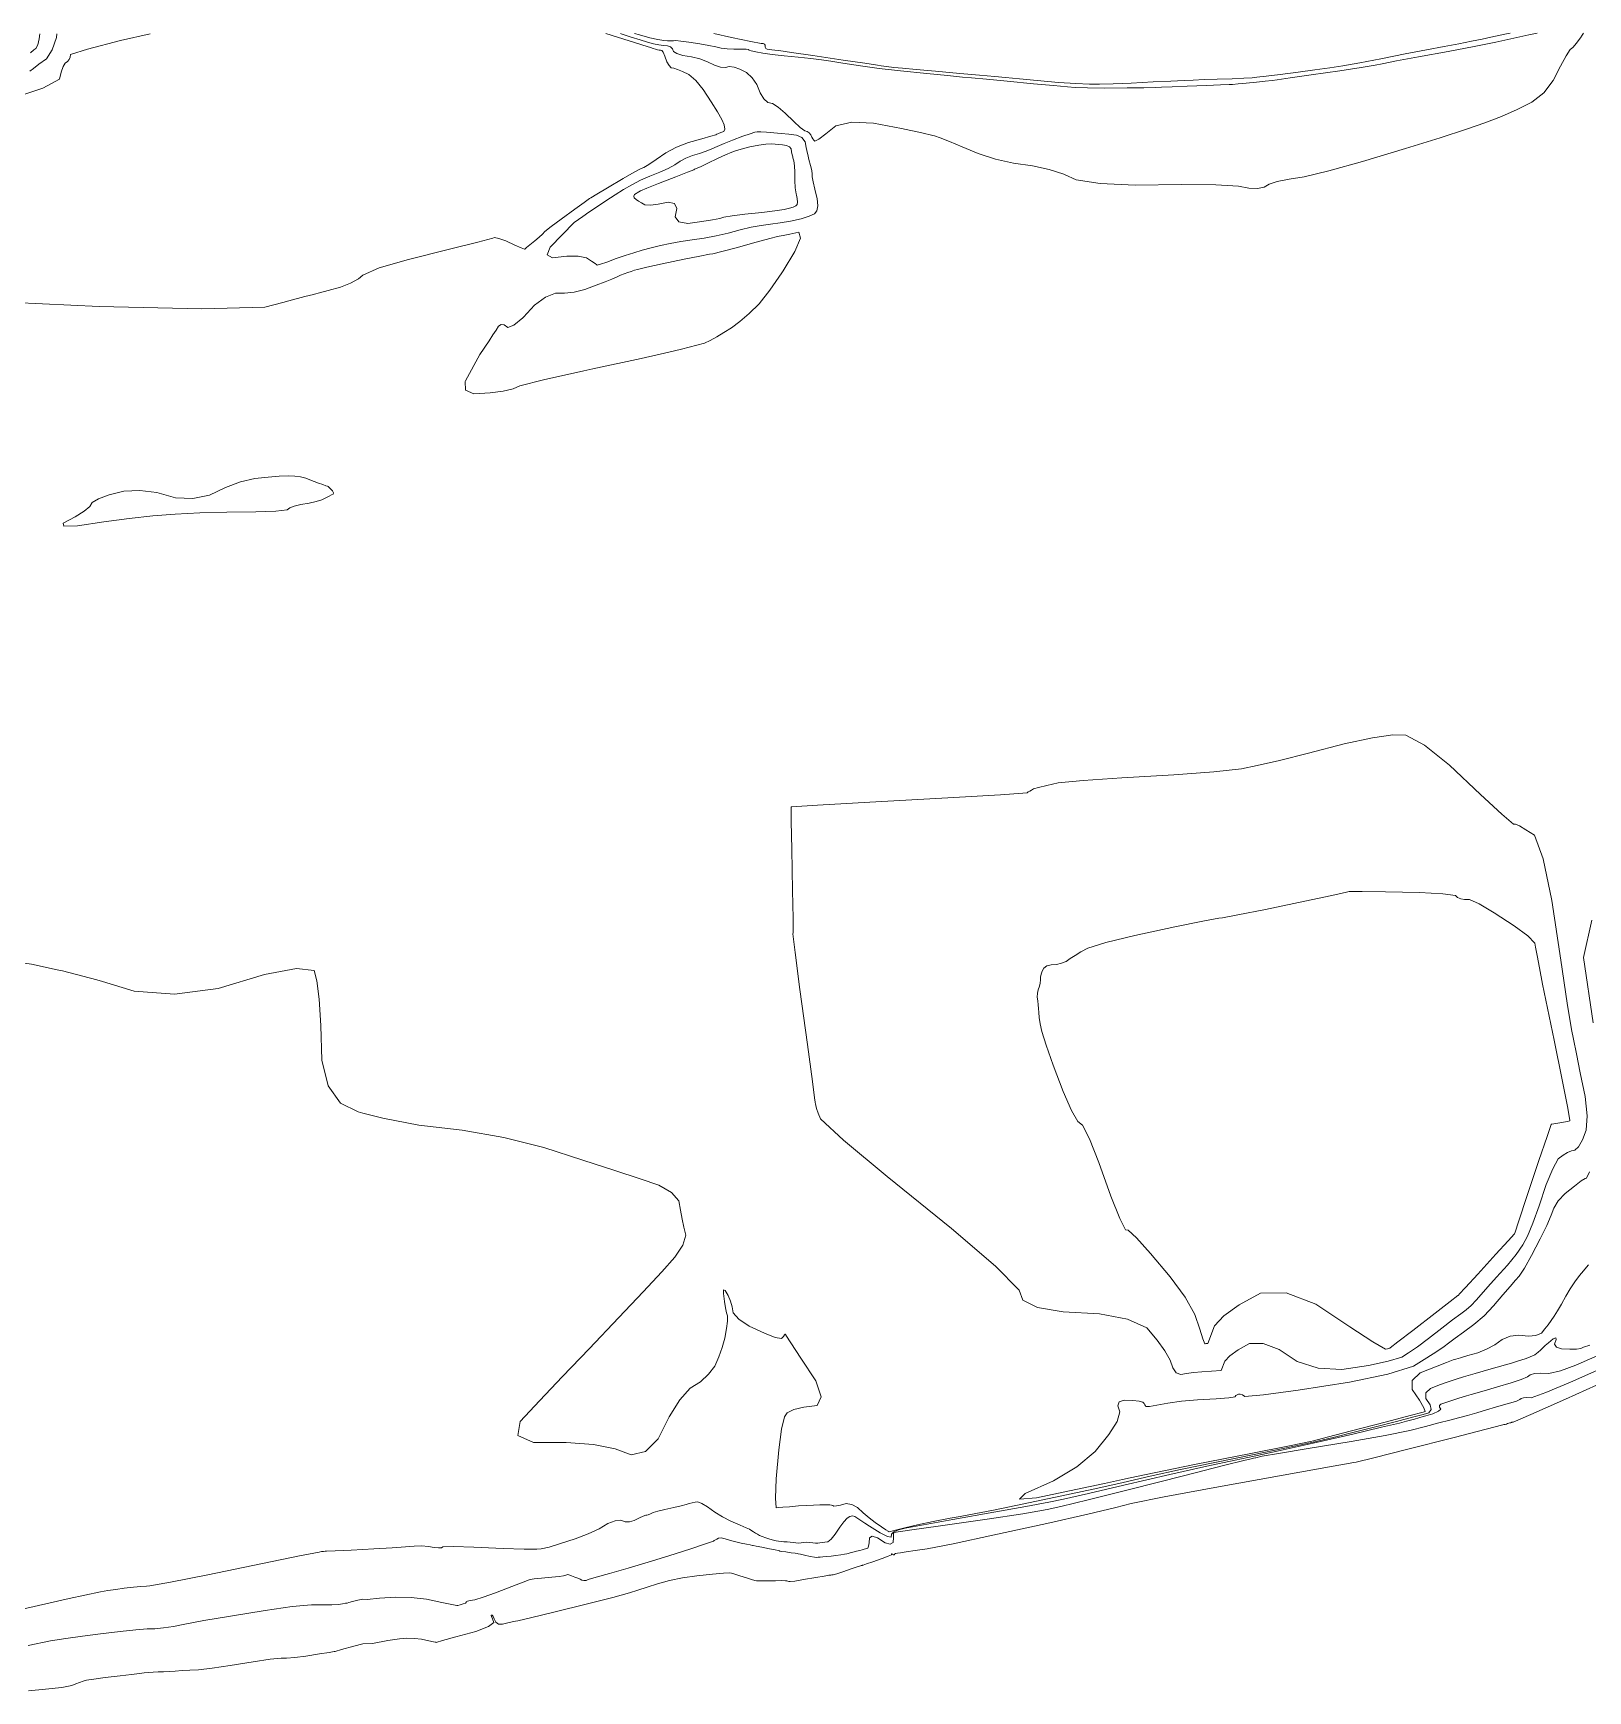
# Model space of a CAD drawing. Header units: inches. Extents: x 1337389 to 1347141, y 407035 to 414577.
# Drawn here: x 1339717 to 1341051, y 413153 to 414574 of the extents above; entities that cross this region are included whole.
import ezdxf

# ---------------------------------------------------------------- set-up
doc = ezdxf.new("R2010")
doc.units = ezdxf.units.IN
doc.header["$MEASUREMENT"] = 0
doc.layers.add('Topo', color=7, linetype='Continuous', lineweight=15, true_color=0x459900)

msp = doc.modelspace()

# ---------------------------------------------------------------- linework, layer by layer
at = {"layer": 'Topo'}
for p, q in [((1341045.5869, 414571.886, 735), (1341047.1528, 414574.3765, 735)), ((1340088.0901, 414276.1089, 730), (1340100.4859, 414298.6611, 730))]:
    msp.add_line(p, q, dxfattribs=at)
for points, elevation in [([(1339817.4766, 414573.8558), (1339792.0269, 414567.9821), (1339763.6921, 414560.733), (1339749.3551, 414556.0039), (1339749.0161, 414553.7969), (1339748.1249, 414551.843), (1339746.6839, 414550.144), (1339744.6909, 414548.6978), (1339742.8779, 414545.6563), (1339741.244, 414541.0199), (1339739.7901, 414534.7871), (1339725.409, 414527.1392), (1339698.103, 414518.0739)], 730), ([(1339714.3189, 414541.715), (1339717.406, 414544.1959), (1339722.1599, 414547.7651), (1339728.5791, 414552.423), (1339733.5602, 414560.0881), (1339737.1011, 414570.761), (1339737.5714, 414573.8219)], 735), ([(1339723.0483, 414573.8158), (1339722.367, 414569.381), (1339721.067, 414564.404), (1339719.5131, 414561.2601), (1339717.7049, 414559.9481), (1339714.8301, 414557.4381)], 740), ([(1340208.3961, 414574.0213), (1340228.5969, 414567.6829), (1340243.954, 414562.8409), (1340246.679, 414561.9381), (1340249.047, 414561.1901), (1340251.059, 414560.5969), (1340252.7129, 414560.1588), (1340254.175, 414559.846), (1340255.4429, 414559.658), (1340256.5179, 414559.5959), (1340257.783, 414557.9502), (1340259.2378, 414554.7188), (1340260.8829, 414549.905), (1340262.6921, 414546.5773), (1340264.6619, 414544.7331), (1340266.796, 414544.3759), (1340270.016, 414543.2969), (1340274.3209, 414541.496), (1340279.712, 414538.9741), (1340285.6231, 414533.802), (1340292.054, 414525.9801), (1340299.0049, 414515.5061), (1340304.328, 414506.954), (1340308.0252, 414500.3229), (1340310.0949, 414495.6119), (1340310.6339, 414492.1589), (1340309.6431, 414489.965), (1340307.1201, 414489.027), (1340305.1599, 414488.2679), (1340303.7601, 414487.685), (1340302.923, 414487.2801), (1340298.5989, 414485.9461), (1340290.7891, 414483.682), (1340279.492, 414480.4892), (1340269.209, 414476.4581), (1340259.9403, 414471.59), (1340251.6842, 414465.884), (1340245.4159, 414461.7829), (1340241.1361, 414459.2879), (1340238.8421, 414458.3989), (1340232.8792, 414455.1751), (1340223.2471, 414449.6171), (1340209.945, 414441.7241), (1340200.7371, 414436.2359), (1340195.6239, 414433.1509), (1340194.604, 414432.4699), (1340190.0009, 414429.1839), (1340181.814, 414423.2949), (1340170.0428, 414414.8021), (1340161.496, 414408.4221), (1340156.173, 414404.156), (1340154.0732, 414402.003), (1340151.243, 414399.3939), (1340147.681, 414396.3281), (1340143.3889, 414392.805), (1340140.4502, 414390.4091), (1340138.8641, 414389.1402), (1340138.6309, 414388.998), (1340135.8489, 414390.1201), (1340130.517, 414392.5049), (1340122.635, 414396.155), (1340116.8331, 414398.381), (1340113.111, 414399.1831), (1340111.4691, 414398.561), (1340098.6019, 414395.2161), (1340074.511, 414389.1509), (1340039.1949, 414380.3629), (1340013.9898, 414373.0988), (1340000, 414366.8471)], 730), ([(1340220.9879, 414574.0266), (1340221.6909, 414573.8011), (1340230.3201, 414570.9428), (1340237.8189, 414568.5748), (1340244.188, 414566.6971), (1340249.4279, 414565.3091), (1340254.055, 414564.3188), (1340258.07, 414563.725), (1340261.4741, 414563.527), (1340264.0021, 414562.637), (1340265.6551, 414561.0542), (1340266.433, 414558.778), (1340269.429, 414556.8459), (1340274.6439, 414555.256), (1340282.0768, 414554.0101), (1340289.0869, 414552.2179), (1340295.6721, 414549.8819), (1340301.834, 414546.9989), (1340307.0121, 414545.331), (1340311.2069, 414544.8769), (1340314.417, 414545.638), (1340318.4971, 414545.17), (1340323.4461, 414543.4731), (1340329.2642, 414540.549), (1340334.09, 414536.1819), (1340337.9231, 414530.3751), (1340340.7649, 414523.126), (1340343.949, 414517.9849), (1340347.476, 414514.952), (1340351.3459, 414514.028), (1340356.3361, 414510.9879), (1340362.4462, 414505.8339), (1340369.676, 414498.5661), (1340375.2241, 414493.495), (1340379.0887, 414490.6239), (1340381.2723, 414489.9501), (1340383.0179, 414488.828), (1340384.3241, 414487.257), (1340385.193, 414485.2361), (1340386.0572, 414483.6369), (1340386.915, 414482.459), (1340387.7681, 414481.7021), (1340391.2141, 414483.516), (1340397.2532, 414487.9011), (1340405.885, 414494.8579), (1340419.556, 414497.9529), (1340438.2679, 414497.1881), (1340462.0201, 414492.563), (1340479.4619, 414488.9052), (1340489.1531, 414486.5629)], 735), ([(1341007.5233, 414574.3597), (1341000.3441, 414572.84), (1340987.4281, 414570.044), (1340972.078, 414566.67), (1340953.35, 414562.8729), (1340931.2451, 414558.6541), (1340905.762, 414554.0121), (1340886.8219, 414550.5261), (1340874.4251, 414548.1949), (1340868.5709, 414547.02), (1340856.4669, 414545.0201), (1340838.115, 414542.1952), (1340813.513, 414538.5431), (1340795.6559, 414535.9211), (1340784.5461, 414534.3269), (1340780.182, 414533.761), (1340774.272, 414533.0889), (1340766.8159, 414532.31), (1340757.815, 414531.4249), (1340750.8999, 414530.8031), (1340746.0721, 414530.446), (1340743.3299, 414530.3543), (1340735.9302, 414530.0761), (1340723.872, 414529.613), (1340707.1549, 414528.9641), (1340694.2599, 414528.4421), (1340685.187, 414528.0458), (1340679.935, 414527.7759), (1340670.0889, 414527.5581), (1340655.65, 414527.392), (1340636.617, 414527.2769), (1340621.74, 414527.396), (1340611.0201, 414527.7459), (1340604.4559, 414528.33), (1340592.56, 414529.4271), (1340575.3331, 414531.0381), (1340552.7739, 414533.1619), (1340535.091, 414534.8122), (1340522.284, 414535.9882), (1340514.3522, 414536.6911), (1340501.5611, 414537.9299), (1340483.9119, 414539.706), (1340461.405, 414542.019), (1340443.1182, 414544.093), (1340429.053, 414545.9282), (1340419.2089, 414547.523), (1340410.0219, 414548.9792), (1340401.492, 414550.2949), (1340393.6179, 414551.471), (1340384.319, 414552.657), (1340373.5959, 414553.8521), (1340361.4469, 414555.058), (1340351.3291, 414556.1969), (1340343.2409, 414557.272), (1340337.184, 414558.2811), (1340333.144, 414559.1259), (1340331.1229, 414559.8079), (1340331.1191, 414560.3261), (1340328.9779, 414560.645), (1340324.6999, 414560.765), (1340318.284, 414560.6871), (1340312.5161, 414560.963), (1340307.3978, 414561.595), (1340302.9282, 414562.583), (1340296.8409, 414563.7559), (1340289.1351, 414565.1151), (1340279.8101, 414566.6589), (1340272.9359, 414567.618), (1340268.511, 414567.9909), (1340266.5349, 414567.779), (1340264.152, 414567.7001), (1340261.3619, 414567.7521), (1340258.164, 414567.9379), (1340253.0911, 414568.84), (1340246.142, 414570.4601), (1340237.3179, 414572.7971), (1340233.1305, 414574.0318)], 740), ([(1340745.8949, 414535.321), (1340732.9389, 414534.8841), (1340721.7349, 414534.493), (1340712.285, 414534.1481), (1340704.586, 414533.85), (1340693.173, 414533.328), (1340678.045, 414532.5841), (1340659.202, 414531.6169), (1340643.8359, 414530.9559), (1340631.9449, 414530.6), (1340623.531, 414530.5488), (1340611.8479, 414531.055), (1340596.8971, 414532.1179), (1340578.677, 414533.7379), (1340563.493, 414535.1039), (1340551.3441, 414536.216), (1340542.231, 414537.0741), (1340529.1799, 414538.264), (1340512.1909, 414539.7859), (1340491.2651, 414541.6402), (1340474.8311, 414543.13), (1340462.892, 414544.258), (1340455.445, 414545.0237), (1340449.396, 414545.71), (1340444.7419, 414546.3169), (1340441.4862, 414546.8451), (1340430.6371, 414548.493), (1340412.1959, 414551.261), (1340386.164, 414555.15), (1340367.7099, 414557.8511), (1340356.8361, 414559.365), (1340353.541, 414559.692), (1340350.796, 414560.0009), (1340348.6029, 414560.2931), (1340346.9592, 414560.5659), (1340345.861, 414561.272), (1340345.3062, 414562.4099), (1340345.2961, 414563.98), (1340344.7091, 414565.02), (1340343.5451, 414565.5289), (1340341.8051, 414565.508), (1340332.766, 414567.2341), (1340316.4281, 414570.7088), (1340301.2613, 414574.0606)], 745), ([(1340601.999, 414453.0879), (1340612.086, 414448.5049), (1340632.4789, 414445.3979), (1340662.5521, 414444.0501), (1340702.302, 414444.463), (1340731.8331, 414444.172), (1340751.1429, 414443.1771), (1340760.2339, 414441.479), (1340767.65, 414441.1801), (1340773.3919, 414442.2781), (1340777.4599, 414444.7751), (1340784.536, 414447.0881), (1340794.622, 414449.2148), (1340807.7172, 414451.1589), (1340828.726, 414456.176), (1340857.6489, 414464.2659), (1340894.4861, 414475.43), (1340924.242, 414484.6601), (1340946.9179, 414491.9568), (1340962.512, 414497.3202), (1340977.0371, 414502.956), (1340990.493, 414508.8639), (1341002.8789, 414515.0449), (1341013.1672, 414523.3162), (1341021.3571, 414533.676), (1341027.449, 414546.126), (1341032.2821, 414555.003), (1341035.8551, 414560.3071), (1341038.1691, 414562.038), (1341041.2791, 414565.6841), (1341045.1851, 414571.2471), (1341045.5869, 414571.886)], 735), ([(1340984.3054, 414574.3499), (1340979.6921, 414573.398), (1340967.7639, 414570.886), (1340960.2429, 414569.233), (1340951.0668, 414567.373), (1340940.2361, 414565.306), (1340927.7509, 414563.0308), (1340912.4259, 414560.1099), (1340894.2611, 414556.5421), (1340873.2569, 414552.3271), (1340855.4781, 414548.957), (1340840.9229, 414546.4308), (1340829.5942, 414544.7489), (1340816.821, 414542.9521), (1340802.6052, 414541.0391), (1340786.9461, 414539.0109), (1340775.1249, 414537.5221), (1340767.1411, 414536.574), (1340762.9959, 414536.166), (1340755.914, 414535.749), (1340745.8949, 414535.321)], 745), ([(1340181.4231, 414411.8912), (1340188.7129, 414417.1508), (1340193.855, 414420.717), (1340200.4951, 414425.219), (1340208.6311, 414430.6559), (1340216.386, 414435.665), (1340223.7609, 414440.2442), (1340230.7551, 414444.3939), (1340238.2641, 414448.2642), (1340246.2881, 414451.855), (1340254.827, 414455.1651), (1340262.002, 414458.397), (1340267.8132, 414461.5499), (1340272.26, 414464.624), (1340277.2538, 414467.247), (1340282.793, 414469.4178), (1340288.8792, 414471.138), (1340294.4509, 414473.0181), (1340299.5121, 414475.0571), (1340304.0588, 414477.256), (1340309.9741, 414479.7931), (1340317.2559, 414482.6679), (1340325.9041, 414485.8821), (1340332.2838, 414488.146), (1340336.395, 414489.4602), (1340338.238, 414489.824), (1340341.539, 414489.86), (1340346.3, 414489.5668), (1340352.5199, 414488.9461), (1340358.871, 414488.298), (1340365.354, 414487.6231), (1340371.969, 414486.9211), (1340376.6819, 414484.7881), (1340379.4931, 414481.2252), (1340380.404, 414476.2301), (1340381.484, 414471.1511), (1340381.7201, 414470.1748)], 735), ([(1340236.8911, 414438.3562), (1340238.2641, 414439.17), (1340243.6501, 414441.3532), (1340253.7339, 414445.3101), (1340268.5189, 414451.043), (1340278.5879, 414455.012), (1340283.9419, 414457.217), (1340284.5811, 414457.6591), (1340285.2979, 414458.0361), (1340286.094, 414458.348), (1340286.9691, 414458.595), (1340290.3039, 414460.09), (1340296.1001, 414462.8351), (1340304.3581, 414466.8269), (1340311.179, 414469.9781), (1340316.5632, 414472.2869), (1340320.511, 414473.7541), (1340325.6901, 414475.235), (1340332.0981, 414476.7311), (1340339.7381, 414478.2419), (1340345.8822, 414479.1442), (1340350.5308, 414479.4379), (1340353.685, 414479.123), (1340356.905, 414478.7939), (1340360.1919, 414478.4521), (1340363.5461, 414478.0961), (1340365.9361, 414477.0149), (1340367.362, 414475.2081), (1340367.823, 414472.6749), (1340368.371, 414470.1002), (1340368.8289, 414468.2081)], 740), ([(1340489.1531, 414486.5629), (1340490.594, 414486.2151), (1340495.417, 414484.492), (1340503.264, 414481.4), (1340514.134, 414476.9372), (1340528.0268, 414471.105), (1340542.7041, 414466.436), (1340555.5589, 414463.52)], 735), ([(1340368.8289, 414468.2081), (1340369.0041, 414467.483), (1340369.7239, 414464.823), (1340370.2249, 414460.6681), (1340370.5091, 414455.0179), (1340370.5752, 414447.872), (1340370.9571, 414441.7599), (1340371.6569, 414436.6811), (1340371.99, 414435.3559)], 740), ([(1340381.7201, 414470.1748), (1340382.7331, 414465.9889), (1340384.152, 414460.7431), (1340385.1042, 414456.5101), (1340385.59, 414453.2882), (1340385.611, 414451.079), (1340386.3118, 414446.8663), (1340387.6951, 414440.6509), (1340388.393, 414437.873)], 735), ([(1340555.5589, 414463.52), (1340558.165, 414462.9291), (1340574.411, 414460.585), (1340588.813, 414457.4), (1340601.3709, 414453.373), (1340601.999, 414453.0879)], 735), ([(1340388.393, 414437.873), (1340389.759, 414432.433), (1340390.401, 414426.1669), (1340389.6221, 414421.8531), (1340387.421, 414419.4931), (1340382.9069, 414417.2699), (1340376.0802, 414415.1861), (1340366.9389, 414413.24), (1340358.1811, 414411.6451), (1340349.8071, 414410.403), (1340341.815, 414409.5131), (1340333.0829, 414407.9661), (1340323.6119, 414405.7619), (1340313.4011, 414402.9009), (1340303.148, 414400.5191), (1340292.8541, 414398.616), (1340282.5182, 414397.1911), (1340272.8131, 414395.6509), (1340263.7382, 414393.9949), (1340255.294, 414392.2229), (1340247.2609, 414390.3121), (1340239.639, 414388.261), (1340232.428, 414386.072), (1340224.9741, 414383.6432), (1340217.2749, 414380.974), (1340209.333, 414378.065), (1340203.959, 414376.1939), (1340203.848, 414376.1609)], 735), ([(1340371.99, 414435.3559), (1340372.673, 414432.635), (1340372.9889, 414429.551), (1340372.605, 414427.427), (1340371.5219, 414426.265), (1340369.3, 414425.1712), (1340365.9387, 414424.145), (1340361.439, 414423.1871), (1340353.581, 414422.0069), (1340342.3639, 414420.6051), (1340327.7891, 414418.981), (1340316.94, 414417.581), (1340309.8188, 414416.4059), (1340306.424, 414415.4549), (1340300.1191, 414414.2641), (1340290.902, 414412.8319), (1340278.774, 414411.161), (1340271.128, 414412.4729), (1340267.9649, 414416.77), (1340269.2842, 414424.0511), (1340267.296, 414428.2867), (1340262.0007, 414429.4772), (1340253.3991, 414427.6221), (1340246.7133, 414426.8809), (1340241.943, 414427.254), (1340239.09, 414428.742), (1340236.6379, 414430.2209), (1340234.588, 414431.6909), (1340232.9389, 414433.1519), (1340232.462, 414434.542), (1340233.1571, 414435.8602), (1340236.8911, 414438.3562)], 740), ([(1340200.6971, 414375.7119), (1340199.288, 414376.689), (1340196.275, 414378.7401), (1340191.875, 414381.7141), (1340184.8379, 414383.201), (1340175.1649, 414383.202), (1340162.8548, 414381.7161), (1340158.079, 414384.2443), (1340160.8378, 414390.7839), (1340181.4231, 414411.8912)], 735), ([(1340137.906, 414330.902), (1340147.4352, 414340.9571), (1340156.7419, 414348.002), (1340165.2538, 414351.4311), (1340172.971, 414351.244), (1340181.3749, 414352.3109), (1340190.4661, 414354.632), (1340200.244, 414358.2063), (1340208.0161, 414361.154), (1340213.785, 414363.4751), (1340217.5491, 414365.169), (1340221.0591, 414366.6659), (1340224.3149, 414367.963), (1340227.317, 414369.063), (1340230.2, 414370.064), (1340232.964, 414370.966), (1340235.6101, 414371.769), (1340243.596, 414373.6099), (1340256.9251, 414376.4897), (1340275.5951, 414380.4079), (1340289.0509, 414383.1589), (1340297.293, 414384.743), (1340300.3211, 414385.1601), (1340308.0161, 414387.0281), (1340320.3771, 414390.347), (1340337.4039, 414395.117), (1340349.225, 414398.35), (1340355.8402, 414400.0441), (1340357.2489, 414400.2011), (1340360.7402, 414400.8491), (1340366.3129, 414401.988), (1340373.9681, 414403.618), (1340375.387, 414398.616), (1340370.571, 414386.983), (1340360.6138, 414370.5279)], 730), ([(1340203.848, 414376.1609), (1340201.153, 414375.3598), (1340200.9139, 414375.562), (1340200.6971, 414375.7119)], 735), ([(1339931.433, 414343.4681), (1339936.4621, 414344.7711), (1339950.3822, 414348.3761), (1339957.7831, 414350.294), (1339958.6629, 414350.5219), (1339962.796, 414351.656), (1339970.1819, 414353.6961), (1339980.8209, 414356.641), (1339989.5581, 414360.0022), (1339996.393, 414363.7799), (1340000, 414366.8471)], 730), ([(1340360.6138, 414370.5279), (1340359.519, 414368.719), (1340349.306, 414353.7918), (1340339.932, 414342.203), (1340331.457, 414334.0089)], 730), ([(1339549.5, 414359.7069), (1339540.4109, 414355.8491), (1339574.2349, 414351.0482), (1339652.0341, 414345.7538), (1339773.807, 414339.9681), (1339861.803, 414337.876), (1339916.021, 414339.476), (1339931.433, 414343.4681)], 730), ([(1340331.457, 414334.0089), (1340331.3971, 414333.9508), (1340323.5121, 414327.0849), (1340316.277, 414321.6028), (1340309.6918, 414317.5049), (1340303.6301, 414313.939), (1340298.0921, 414310.904), (1340293.078, 414308.4001), (1340273.3319, 414303.226), (1340262.5139, 414300.7651)], 730), ([(1340100.4859, 414298.6611), (1340108.3661, 414310.46), (1340111.6709, 414315.4979), (1340114.3391, 414319.6761), (1340116.372, 414322.9931), (1340118.707, 414324.4619), (1340121.3471, 414324.0849), (1340124.289, 414321.8611), (1340129.6168, 414323.931), (1340137.333, 414330.2969), (1340137.906, 414330.902)], 730), ([(1340262.5139, 414300.7651), (1340238.8538, 414295.3819), (1340197.3629, 414286.5179)], 730), ([(1340197.3629, 414286.5179), (1340189.6451, 414284.869), (1340154.9219, 414277.0211), (1340134.6849, 414271.8371), (1340128.9338, 414269.318), (1340120.463, 414267.3309), (1340109.2721, 414265.8741), (1340095.36, 414264.9489), (1340088.201, 414268.1809), (1340087.794, 414275.5701), (1340088.0901, 414276.1089)], 730), ([(1341055.67, 413725.5561), (1341047.296, 413781.594), (1341054.292, 413813.5359)], 735), ([(1339553.891, 413803.7909), (1339558.077, 413803.443), (1339591.004, 413798.4279), (1339629.3059, 413790.688), (1339662.86, 413784.33), (1339691.666, 413779.3539), (1339715.723, 413775.7588), (1339737.7111, 413771.112)], 730), ([(1339737.7111, 413771.112), (1339742.4499, 413770.11), (1339771.8441, 413762.407), (1339776.621, 413760.9529)], 730), ([(1339776.621, 413760.9529), (1339803.9081, 413752.649), (1339838.5841, 413750.1581), (1339875.8721, 413754.9341), (1339915.773, 413766.9761), (1339943.201, 413772.1029), (1339958.154, 413770.3131), (1339960.6331, 413761.6079), (1339962.5611, 413745.918), (1339963.9359, 413723.242), (1339964.7591, 413693.5802), (1339970.3829, 413671.366), (1339980.8059, 413656.5992), (1339996.029, 413649.279), (1340000, 413648.17)], 730), ([(1340000, 413648.17), (1340017.0529, 413643.643), (1340048.1879, 413637.7671), (1340085.171, 413633.5851), (1340120.9081, 413627.205), (1340155.3988, 413618.628), (1340188.6431, 413607.8529), (1340216.1321, 413598.862), (1340237.866, 413591.6531), (1340253.8439, 413586.2281), (1340264.9489, 413579.9458), (1340271.1812, 413572.8071), (1340272.5399, 413564.8109), (1340273.987, 413557.261), (1340275.5221, 413550.1559), (1340277.1461, 413543.4961), (1340274.521, 413534.907), (1340267.65, 413524.3881), (1340256.53, 413511.94), (1340240.574, 413494.721), (1340219.7818, 413472.732), (1340194.154, 413445.9729), (1340171.4628, 413422.193), (1340151.709, 413401.392), (1340134.892, 413383.5691), (1340133.1, 413371.663), (1340146.3309, 413365.674), (1340174.5861, 413365.601), (1340198.0071, 413363.7921), (1340216.5959, 413360.249), (1340230.3521, 413354.9691), (1340242.657, 413357.7719), (1340253.512, 413368.6549), (1340262.9171, 413387.6199), (1340272.0658, 413402.117), (1340280.9589, 413412.1471), (1340289.5958, 413417.709), (1340296.5709, 413424.051), (1340301.8829, 413431.174), (1340305.532, 413439.078), (1340308.437, 413447.057), (1340310.5979, 413455.111), (1340312.0151, 413463.2418), (1340312.7349, 413469.5851), (1340312.757, 413474.1411), (1340312.082, 413476.9101), (1340311.2908, 413481.0559), (1340310.3831, 413486.5801), (1340309.3581, 413493.482), (1340309.5439, 413496.6099), (1340310.9409, 413495.9651), (1340313.548, 413491.5471), (1340315.541, 413486.8788), (1340316.92, 413481.9621), (1340317.6849, 413476.7961), (1340322.5631, 413471.281), (1340331.5551, 413465.4171), (1340344.6589, 413459.205), (1340353.9022, 413455.6641), (1340359.2829, 413454.7938), (1340360.8009, 413456.5941), (1340361.8601, 413457.7892), (1340362.4599, 413458.377), (1340362.5999, 413458.36), (1340362.7342, 413458.235), (1340362.861, 413458.0032), (1340362.9828, 413457.6628), (1340367.3189, 413450.935), (1340375.869, 413437.82), (1340388.6331, 413418.3148), (1340393.2869, 413404.8301), (1340389.83, 413397.3621), (1340378.2631, 413395.9131), (1340369.7179, 413393.799), (1340364.1961, 413391.021), (1340361.6948, 413387.58), (1340359.2892, 413376.9839), (1340356.978, 413359.2359), (1340354.7599, 413334.3341), (1340353.94, 413317.784), (1340354.518, 413309.5871), (1340356.4939, 413309.743), (1340360.3462, 413310.051), (1340366.0741, 413310.51), (1340373.678, 413311.121), (1340380.5389, 413311.5779), (1340386.6583, 413311.8811), (1340392.0361, 413312.0301), (1340396.18, 413312.104), (1340399.0919, 413312.1021), (1340400.7699, 413312.0259), (1340402.189, 413311.8281), (1340403.3469, 413311.5081), (1340404.2451, 413311.068), (1340406.4361, 413311.1881), (1340409.92, 413311.8709), (1340414.697, 413313.114), (1340416.0341, 413312.9251)], 730), ([(1341051.5609, 413517.9969), (1341049.7599, 413516.0229), (1341047.2001, 413512.9161), (1341043.8799, 413508.676), (1341039.8001, 413503.3011), (1341035.8389, 413497.438), (1341031.9969, 413491.0869), (1341028.2739, 413484.2479), (1341024.9758, 413478.4821), (1341022.103, 413473.789), (1341019.6549, 413470.169), (1341017.004, 413466.5751), (1341014.1519, 413463.0069), (1341011.0971, 413459.4631), (1341006.366, 413457.3978), (1340999.957, 413456.8109), (1340991.871, 413457.7008), (1340984.3783, 413456.7668), (1340977.4788, 413454.007), (1340971.1731, 413449.4221), (1340964.18, 413445.571), (1340956.4989, 413442.4549), (1340948.1311, 413440.0739), (1340941.8561, 413438.2771), (1340937.6719, 413437.0642), (1340935.5799, 413436.4362), (1340929.7779, 413434.2771), (1340920.2649, 413430.588), (1340907.04, 413425.3681), (1340900.3679, 413418.819), (1340900.249, 413410.9413), (1340906.6821, 413401.734), (1340910.41, 413395.432), (1340911.433, 413392.0359), (1340909.7511, 413391.545), (1340898.6471, 413388.6188), (1340878.1199, 413383.2601), (1340848.1709, 413375.4668), (1340827.3351, 413370.0701), (1340815.6129, 413367.0693), (1340813.0041, 413366.464), (1340795.0999, 413362.8451), (1340761.8989, 413356.2122), (1340713.4021, 413346.5638), (1340678.8989, 413339.6259), (1340658.3901, 413335.399), (1340651.8751, 413333.8821), (1340636.2859, 413330.5022), (1340611.6212, 413325.261), (1340577.8821, 413318.158), (1340563.459, 413317.027), (1340568.3521, 413321.869), (1340592.5609, 413332.6827), (1340612.569, 413344.6928), (1340628.3731, 413357.9008), (1340639.9759, 413372.305), (1340647.0511, 413383.6399), (1340649.601, 413391.907), (1340647.6229, 413397.105), (1340648.821, 413400.4451), (1340653.194, 413401.927), (1340660.7419, 413401.551), (1340666.0952, 413400.923), (1340669.255, 413400.0419), (1340670.221, 413398.9091), (1340670.942, 413397.9163), (1340671.4189, 413397.0641), (1340671.6511, 413396.3518), (1340674.9529, 413396.5001), (1340681.3231, 413397.5091), (1340690.763, 413399.3782), (1340702.379, 413400.9379), (1340716.173, 413402.1888), (1340732.1432, 413403.13), (1340742.858, 413403.9359), (1340748.3168, 413404.608), (1340748.5209, 413405.145), (1340749.085, 413405.74), (1340750.0091, 413406.3921), (1340751.292, 413407.1021), (1340752.8302, 413407.121), (1340754.6209, 413406.449), (1340756.6651, 413405.086), (1340772.6511, 413406.4522), (1340802.5779, 413410.549), (1340846.4471, 413417.3749), (1340879.44, 413424.239), (1340901.5559, 413431.141), (1340912.796, 413438.0809), (1340921.547, 413443.6789), (1340927.809, 413447.9359), (1340931.582, 413450.8509), (1340937.089, 413454.97), (1340944.3311, 413460.2919), (1340953.3079, 413466.819), (1340961.9141, 413474.298), (1340970.1499, 413482.728), (1340978.016, 413492.11), (1340984.284, 413499.484), (1340988.9541, 413504.851), (1340992.026, 413508.2102), (1340996.5761, 413515.2171), (1341002.602, 413525.8709), (1341010.1061, 413540.1729), (1341015.7839, 413551.736), (1341019.6381, 413560.5601), (1341021.6671, 413566.6459), (1341025.6699, 413572.8412), (1341031.647, 413579.1458), (1341039.598, 413585.559), (1341045.2591, 413589.884), (1341048.6311, 413592.1189), (1341049.7129, 413592.2659), (1341052.5471, 413597.7699)], 735), ([(1341136.5671, 413481.4091), (1341134.5423, 413479.801), (1341126.637, 413473.617), (1341121.364, 413469.4901), (1341118.7073, 413467.4058), (1341116.2981, 413465.788), (1341111.516, 413462.5802), (1341104.3461, 413457.768), (1341096.907, 413453.828), (1341089.1991, 413450.758), (1341081.2229, 413448.5592), (1341070.477, 413444.669), (1341056.9611, 413439.088), (1341040.675, 413431.8161), (1341027.519, 413427.0639), (1341017.494, 413424.8301)], 725), ([(1341004.898, 413440.5889), (1341005.557, 413440.8599), (1341008.2619, 413443.0681), (1341010.3302, 413444.8219), (1341011.7629, 413446.1229), (1341012.5608, 413446.97), (1341014.4266, 413448.64), (1341017.3629, 413451.1348), (1341021.368, 413454.4528), (1341023.5588, 413455.3781), (1341023.935, 413453.9089), (1341022.497, 413450.0461), (1341023.957, 413447.3709), (1341028.316, 413445.8819), (1341035.5742, 413445.5809), (1341041.1699, 413445.718), (1341045.1048, 413446.2949), (1341047.3779, 413447.309), (1341052.799, 413449.0631)], 730), ([(1340989.731, 413435.0811), (1340997.951, 413437.7361), (1341004.898, 413440.5889)], 730), ([(1340000, 413231.0859), (1340003.616, 413230.8881), (1340014.3931, 413231.92), (1340028.1359, 413232.95), (1340041.6001, 413232.71), (1340054.7851, 413231.2009), (1340067.691, 413228.421), (1340076.2969, 413226.5671), (1340080.6081, 413225.6361), (1340081.547, 413225.8879), (1340083.4087, 413226.4), (1340086.1991, 413227.171), (1340087.988, 413227.8498), (1340088.777, 413228.4369), (1340088.566, 413228.9331), (1340089.7029, 413229.4729), (1340092.1868, 413230.0572), (1340096.0178, 413230.6852), (1340103.261, 413232.8948), (1340113.917, 413236.6871), (1340127.9848, 413242.062), (1340137.6279, 413245.7461), (1340142.8459, 413247.7411), (1340143.6401, 413248.0471), (1340147.1191, 413248.538), (1340153.285, 413249.2149), (1340162.1361, 413250.077), (1340168.4229, 413250.7491), (1340172.146, 413251.2302), (1340173.304, 413251.5201), (1340174.255, 413251.7858), (1340174.999, 413252.0301), (1340175.536, 413252.25), (1340176.8709, 413252.013), (1340179.0039, 413251.32), (1340181.9362, 413250.17), (1340184.4109, 413249.1429), (1340186.428, 413248.2389), (1340187.989, 413247.458), (1340189.6801, 413247.1562), (1340191.501, 413247.332), (1340193.453, 413247.9871), (1340200.1449, 413249.9671), (1340211.575, 413253.273), (1340227.746, 413257.904), (1340244.7669, 413262.967), (1340262.6409, 413268.4599), (1340281.3671, 413274.3861), (1340294.086, 413278.521), (1340300.7999, 413280.868), (1340301.508, 413281.425), (1340302.4541, 413282.0661), (1340303.6369, 413282.79), (1340305.059, 413283.5982), (1340307.5099, 413283.6682), (1340310.9891, 413282.9989), (1340315.4969, 413281.593), (1340320.024, 413280.3629), (1340324.5692, 413279.311), (1340329.1309, 413278.435), (1340332.3841, 413277.783), (1340334.327, 413277.3538), (1340334.9601, 413277.1481), (1340337.609, 413276.5899), (1340342.273, 413275.682), (1340348.9541, 413274.4229), (1340353.6471, 413273.5049), (1340356.3541, 413272.9289), (1340357.0739, 413272.6939), (1340357.5629, 413272.5359), (1340357.8345, 413272.4529), (1340357.8781, 413272.4469), (1340357.9111, 413272.4451), (1340357.9479, 413272.4431), (1340359.5791, 413272.2101), (1340362.803, 413271.7459), (1340367.6211, 413271.0519), (1340370.9959, 413270.5619), (1340372.928, 413270.279), (1340373.4169, 413270.2009), (1340375.3921, 413269.7808), (1340378.8559, 413269.0201), (1340383.8059, 413267.917), (1340387.405, 413267.235), (1340389.651, 413266.9731), (1340390.5442, 413267.1321), (1340392.248, 413267.3268), (1340394.763, 413267.558), (1340398.0889, 413267.825), (1340401.7331, 413268.1891), (1340405.6949, 413268.6508), (1340409.975, 413269.211), (1340413.1769, 413269.7031), (1340415.301, 413270.127), (1340416.345, 413270.4832), (1340418.09, 413270.9731), (1340420.5361, 413271.596), (1340423.681, 413272.352), (1340426.319, 413273.0001), (1340428.4491, 413273.5379), (1340430.071, 413273.967), (1340431.4131, 413274.3431), (1340432.4742, 413274.6651), (1340433.2531, 413274.9328), (1340433.862, 413276.5429), (1340434.2981, 413279.4959), (1340434.5631, 413283.791), (1340436.9442, 413285.2478), (1340441.4401, 413283.866), (1340448.051, 413279.646), (1340452.5499, 413278.266), (1340454.9361, 413279.7279), (1340455.21, 413284.0302), (1340455.4291, 413286.903), (1340455.593, 413288.3471), (1340455.7009, 413288.3619), (1340469.076, 413290.2671), (1340495.7171, 413294.063), (1340535.6249, 413299.749), (1340566.1099, 413304.398), (1340587.1711, 413308.0099), (1340598.8108, 413310.584), (1340622.3801, 413316.331), (1340657.879, 413325.2499), (1340705.3079, 413337.3421), (1340738.317, 413345.7261), (1340756.907, 413350.404), (1340761.0769, 413351.3749), (1340764.0189, 413352.055), (1340765.7338, 413352.443), (1340766.22, 413352.5401), (1340767.363, 413352.7951), (1340769.163, 413353.2069), (1340771.619, 413353.776), (1340785.5739, 413356.176), (1340811.0269, 413360.4059), (1340847.9781, 413366.4669), (1340877.0959, 413371.6509), (1340898.3801, 413375.9599), (1340911.83, 413379.394), (1340923.2489, 413382.3101), (1340932.638, 413384.708), (1340939.9948, 413386.589), (1340947.677, 413388.677), (1340955.682, 413390.972), (1340964.0098, 413393.4729), (1340971.6779, 413395.7428), (1340978.684, 413397.7809), (1340985.0299, 413399.587), (1340989.6509, 413401.11), (1340992.5492, 413402.3509), (1340993.7221, 413403.3089), (1340995.7329, 413403.8969), (1340998.5788, 413404.1151), (1341002.263, 413403.962), (1341014.819, 413408.369), (1341036.246, 413417.3369), (1341066.5449, 413430.8661)], 720), ([(1340648.6651, 413330.522), (1340652.386, 413331.3551), (1340675.369, 413336.707), (1340701.5219, 413342.43), (1340730.8459, 413348.5239), (1340763.3391, 413354.9879), (1340791.103, 413360.712), (1340814.1381, 413365.6969), (1340832.4429, 413369.942), (1340850.6529, 413374.3348), (1340868.7679, 413378.875), (1340886.7871, 413383.5638), (1340900.4421, 413387.17), (1340909.7339, 413389.693), (1340914.6628, 413391.1333), (1340916.6852, 413393.8999), (1340915.8011, 413397.9969), (1340912.0109, 413403.421), (1340912.081, 413408.0621), (1340916.0121, 413411.9201), (1340923.8029, 413414.9962), (1340931.112, 413417.681), (1340937.937, 413419.9761), (1340944.2791, 413421.881), (1340954.3109, 413424.8031), (1340968.0319, 413428.742), (1340985.443, 413433.696), (1340989.731, 413435.0811)], 730), ([(1341017.494, 413424.8301), (1341010.599, 413425.1171), (1341005.27, 413424.7101), (1341001.5071, 413423.609), (1340999.311, 413421.816), (1340993.8869, 413419.4931), (1340985.236, 413416.6419), (1340973.3581, 413413.2609), (1340961.908, 413409.9471), (1340950.8868, 413406.6989), (1340946.9299, 413405.5111)], 725), ([(1340000, 413192.9858), (1340008.191, 413193.1292), (1340021.459, 413195.6691), (1340031.347, 413197.1828), (1340037.857, 413197.6711), (1340044.2351, 413197.5569), (1340050.4801, 413196.8418), (1340056.5939, 413195.5261), (1340060.6851, 413194.64), (1340062.7541, 413194.1859), (1340062.8019, 413194.1621), (1340068.4979, 413195.7109), (1340079.842, 413198.832), (1340096.8328, 413203.5239), (1340107.7329, 413207.6599), (1340112.5409, 413211.2391), (1340111.257, 413214.2601), (1340110.415, 413216.2768), (1340110.0149, 413217.2891), (1340110.058, 413217.296), (1340110.1409, 413217.3219), (1340110.2651, 413217.3659), (1340110.4299, 413217.429), (1340110.594, 413217.4719), (1340110.756, 413217.4939), (1340110.9179, 413217.496), (1340111.0789, 413217.4602), (1340111.2389, 413217.384), (1340111.3989, 413217.2699), (1340111.9171, 413216.226), (1340112.7921, 413214.2539), (1340114.0248, 413211.3531), (1340116.3788, 413209.8101), (1340119.854, 413209.624), (1340124.4521, 413210.7949), (1340128.1541, 413211.685), (1340130.9608, 413212.293), (1340132.8729, 413212.619), (1340143.8242, 413215.213), (1340163.812, 413220.0731), (1340192.8389, 413227.1987), (1340214.521, 413232.7331), (1340228.8598, 413236.6729), (1340235.8552, 413239.0199), (1340243.8861, 413241.5489), (1340252.953, 413244.2601), (1340263.0569, 413247.154), (1340274.272, 413249.5149), (1340286.6008, 413251.3441), (1340300.041, 413252.6409), (1340309.4818, 413253.414), (1340314.9241, 413253.6621), (1340316.365, 413253.3851), (1340319.2439, 413252.5758), (1340323.561, 413251.2349), (1340329.3151, 413249.361), (1340333.609, 413248.0261), (1340336.441, 413247.2291), (1340337.813, 413246.9701), (1340341.2162, 413246.85), (1340346.6501, 413246.8688), (1340354.1162, 413247.0262), (1340359.4381, 413247.0771), (1340362.6161, 413247.0189), (1340363.649, 413246.8551), (1340364.6561, 413246.6741), (1340365.636, 413246.478), (1340366.59, 413246.2649), (1340370.7259, 413246.746), (1340378.0449, 413247.9191), (1340388.5461, 413249.7861), (1340395.8131, 413251.051), (1340399.8441, 413251.716), (1340400.641, 413251.78), (1340401.5149, 413251.8681), (1340402.4639, 413251.9779), (1340403.4901, 413252.112), (1340406.5779, 413253.0222), (1340411.7281, 413254.706), (1340418.9389, 413257.166), (1340423.9979, 413258.8661), (1340426.9051, 413259.8068), (1340427.6579, 413259.9881), (1340428.291, 413260.143), (1340428.801, 413260.272), (1340429.1899, 413260.3749), (1340432.1069, 413261.3579), (1340437.5529, 413263.2209), (1340445.526, 413265.965), (1340450.8538, 413267.9771), (1340453.5339, 413269.2589), (1340453.5679, 413269.8091), (1340453.8729, 413269.9958), (1340454.4499, 413269.819), (1340455.297, 413269.2782), (1340455.873, 413269.101), (1340456.179, 413269.2889), (1340456.214, 413269.84), (1340457.057, 413270.32), (1340458.7059, 413270.7271), (1340461.1621, 413271.0639), (1340466.2179, 413271.7748), (1340473.8728, 413272.8611), (1340484.1269, 413274.322), (1340506.362, 413278.702), (1340540.5781, 413286), (1340586.7761, 413296.217), (1340621.955, 413304.1461), (1340646.1161, 413309.7849), (1340659.2582, 413313.136), (1340687.5368, 413318.872), (1340730.9529, 413326.9931), (1340789.506, 413337.5), (1340829.2449, 413344.6199), (1340850.1718, 413348.354), (1340852.2859, 413348.7001), (1340867.3359, 413352.4131), (1340895.3221, 413359.493), (1340936.244, 413369.938), (1340963.84, 413376.9827), (1340978.109, 413380.6251), (1340979.0521, 413380.8662), (1340980.0361, 413381.134), (1340981.0619, 413381.4281), (1340982.129, 413381.7488), (1340983.112, 413382.0389), (1340984.01, 413382.301), (1340984.8231, 413382.532), (1340985.4159, 413382.7272), (1340985.7868, 413382.8861), (1340985.9369, 413383.0089), (1340986.1949, 413383.0839), (1340986.56, 413383.1121), (1340987.0321, 413383.0928), (1341002.1178, 413389.6749), (1341031.8169, 413402.8589), (1341076.129, 413422.6441)], 715), ([(1340946.9299, 413405.5111), (1340940.2931, 413403.5171), (1340932.445, 413401.085), (1340927.342, 413399.404), (1340924.9841, 413398.4731), (1340923.795, 413397.305), (1340923.7729, 413395.901), (1340924.92, 413394.2591), (1340924.7759, 413394.1201)], 725), ([(1340912.1201, 413388.5429), (1340909.7181, 413387.8409), (1340902.2379, 413385.7199), (1340895.4539, 413383.8681), (1340889.364, 413382.284), (1340873.971, 413378.5991), (1340849.273, 413372.814), (1340824.2547, 413367.012)], 725), ([(1340924.7759, 413394.1201), (1340922.9599, 413392.3692), (1340917.892, 413390.2289), (1340912.1201, 413388.5429)], 725), ([(1340824.2547, 413367.012), (1340815.2719, 413364.9289), (1340787.1071, 413358.5792), (1340764.78, 413353.7639), (1340748.29, 413350.4841), (1340724.146, 413345.2343), (1340692.349, 413338.0159), (1340652.8981, 413328.829), (1340622.4582, 413321.8332), (1340601.0299, 413317.028), (1340588.6139, 413314.4139), (1340568.683, 413310.6311), (1340541.2369, 413305.6801), (1340506.2772, 413299.5611), (1340481.0051, 413295.0041), (1340465.421, 413292.0099), (1340459.5251, 413290.5792), (1340455.5441, 413288.8439), (1340453.4789, 413286.8031), (1340453.33, 413284.459), (1340450.1692, 413284.85), (1340443.9948, 413287.9772), (1340443.981, 413287.9861)], 725), ([(1340512.508, 413302.2271), (1340519.9759, 413303.534), (1340541.0299, 413307.587), (1340567.126, 413312.8921), (1340598.2651, 413319.448), (1340626.6849, 413325.602), (1340648.6651, 413330.522)], 730), ([(1340430.7781, 413296.4329), (1340428.0808, 413298.167), (1340423.807, 413300.9571), (1340421.9881, 413302.2119), (1340420.002, 413302.5691), (1340417.85, 413302.028), (1340415.5299, 413300.589), (1340412.665, 413297.574), (1340409.2549, 413292.983), (1340405.298, 413286.815), (1340401.8371, 413282.588), (1340398.8721, 413280.3019), (1340396.4019, 413279.9568), (1340394.165, 413279.6672), (1340392.16, 413279.4338), (1340390.387, 413279.257), (1340388.3431, 413279.2629), (1340386.026, 413279.452), (1340383.438, 413279.825), (1340380.929, 413279.9552), (1340378.4981, 413279.8409), (1340376.1449, 413279.4839), (1340373.7951, 413279.3589), (1340371.4471, 413279.4659), (1340369.1, 413279.8041), (1340366.63, 413280.0711), (1340364.037, 413280.2659), (1340361.32, 413280.3911), (1340358.859, 413280.5769), (1340356.6553, 413280.8271), (1340354.708, 413281.1392), (1340352.2319, 413281.731), (1340349.225, 413282.6039), (1340345.6891, 413283.7559), (1340342.7258, 413284.857), (1340340.3362, 413285.9071), (1340338.5191, 413286.9049), (1340336.81, 413287.901), (1340335.209, 413288.8941), (1340333.716, 413289.8841), (1340332.6499, 413290.598), (1340332.0089, 413291.0361), (1340331.7949, 413291.1981), (1340329.0271, 413292.4121), (1340323.7068, 413294.6777), (1340315.8331, 413297.9969), (1340308.5618, 413301.703), (1340301.8939, 413305.795), (1340295.8289, 413310.2739), (1340290.994, 413313.188), (1340287.39, 413314.5361), (1340285.016, 413314.318), (1340282.5511, 413313.872), (1340279.9942, 413313.1969), (1340277.3471, 413312.2931), (1340272.9851, 413311.1651), (1340266.9111, 413309.8112), (1340259.1229, 413308.2332), (1340253.1641, 413306.7939), (1340249.0339, 413305.4959), (1340246.733, 413304.338), (1340244.9101, 413303.566), (1340243.5641, 413303.1819), (1340242.697, 413303.1841), (1340240.635, 413302.4192), (1340237.3812, 413300.8879), (1340232.9333, 413298.5901), (1340228.789, 413297.506), (1340224.95, 413297.6349), (1340221.415, 413298.978), (1340216.531, 413298.4193), (1340210.2971, 413295.9569), (1340202.7148, 413291.5939), (1340193.3901, 413287.2869), (1340182.3238, 413283.0361), (1340169.5151, 413278.84), (1340159.738, 413275.9279), (1340152.993, 413274.2971), (1340149.279, 413273.9501), (1340138.3969, 413274.0991), (1340120.3479, 413274.7461), (1340095.1308, 413275.8901), (1340077.9169, 413276.3729), (1340068.704, 413276.1959), (1340067.4939, 413275.3589), (1340065.0109, 413275.1211), (1340061.2538, 413275.4821), (1340056.225, 413276.443), (1340050.4499, 413276.8437), (1340043.9301, 413276.6839), (1340036.6661, 413275.9631), (1340025.219, 413275.1452), (1340009.5891, 413274.2289), (1340000, 413273.7411)], 725), ([(1340416.0341, 413312.9251), (1340419.5289, 413312.4302), (1340424.416, 413309.818), (1340429.357, 413305.2781), (1340434.4399, 413301.017), (1340439.6641, 413297.036), (1340445.0299, 413293.3349), (1340448.7522, 413290.775), (1340450.7699, 413289.397)], 730), ([(1340443.981, 413287.9861), (1340434.8108, 413293.84), (1340430.7781, 413296.4329)], 725), ([(1340464.885, 413292.3299), (1340475.8751, 413294.997), (1340489.2642, 413297.8851), (1340503.9651, 413300.731), (1340512.508, 413302.2271)], 730), ([(1340450.7699, 413289.397), (1340450.83, 413289.356), (1340451.264, 413289.0789), (1340451.5561, 413288.932), (1340451.7061, 413288.9131), (1340451.713, 413289.0239), (1340455.7431, 413290.075), (1340463.7981, 413292.066), (1340464.885, 413292.3299)], 730), ([(1339701.8519, 413221.1809), (1339747.9639, 413231.671), (1339775.005, 413237.6121), (1339781.197, 413238.598), (1339787.9879, 413239.57), (1339795.377, 413240.53), (1339803.3651, 413241.4759), (1339809.6899, 413242.1241), (1339814.3501, 413242.474), (1339817.3451, 413242.525), (1339834.933, 413245.751), (1339867.113, 413252.1529), (1339913.885, 413261.7311), (1339945.7071, 413268.222), (1339962.5791, 413271.625), (1339964.501, 413271.9429), (1339966.207, 413272.15), (1339967.6968, 413272.2471), (1339968.969, 413272.2341), (1339976.3909, 413272.562), (1339989.962, 413273.2291), (1340000, 413273.7411)], 725), ([(1340000, 413231.0859), (1339995.6261, 413230.4249), (1339991.155, 413229.18), (1339988.1109, 413228.332), (1339986.4939, 413227.882), (1339986.304, 413227.829), (1339985.0189, 413227.62), (1339982.6397, 413227.2542), (1339979.166, 413226.732), (1339973.5501, 413226.416), (1339965.792, 413226.3078), (1339955.892, 413226.4059), (1339939.3899, 413224.838), (1339916.2862, 413221.6038), (1339886.58, 413216.704), (1339863.5431, 413212.776), (1339847.175, 413209.818), (1339837.4769, 413207.8321), (1339828.9027, 413206.4721), (1339821.4521, 413205.738), (1339815.126, 413205.63), (1339805.2859, 413204.8919), (1339791.932, 413203.5239), (1339775.0641, 413201.526), (1339759.4601, 413199.5002), (1339745.1211, 413197.4457), (1339732.0469, 413195.3639), (1339712.8789, 413191.5662)], 720), ([(1340000, 413192.9858), (1339992.2189, 413190.8193), (1339981.761, 413187.906), (1339976.2052, 413186.3591), (1339975.553, 413186.1781), (1339971.139, 413185.4589), (1339962.965, 413184.2019), (1339951.03, 413182.4079), (1339941.57, 413181.2271), (1339934.5843, 413180.659), (1339930.0722, 413180.7041), (1339920.5141, 413179.6527), (1339905.9111, 413177.5079), (1339886.2631, 413174.2667), (1339870.684, 413171.9851), (1339859.176, 413170.664), (1339851.7379, 413170.302), (1339845.0289, 413169.9331), (1339839.049, 413169.556), (1339833.7969, 413169.172), (1339828.9191, 413168.8939), (1339824.4139, 413168.723), (1339820.282, 413168.659), (1339816.2592, 413168.4281), (1339812.344, 413168.0331), (1339808.5369, 413167.4708), (1339801.6829, 413166.6031), (1339791.7809, 413165.429), (1339778.8308, 413163.9481), (1339769.2391, 413162.6719), (1339763.004, 413161.6002), (1339760.128, 413160.7329), (1339757.0709, 413159.6889), (1339753.832, 413158.4671), (1339750.4131, 413157.0681), (1339741.708, 413155.541), (1339727.7189, 413153.887), (1339713.319, 413152.556)], 715)]:
    msp.add_lwpolyline(points, dxfattribs=dict(at, elevation=elevation))
for points, elevation in [([(1339970.2899, 414185.536), (1339974.0109, 414181.698), (1339974.7999, 414180.1701), (1339974.516, 414179.033), (1339973.1599, 414178.2861), (1339971.1021, 414177.2318), (1339968.343, 414175.8679), (1339964.883, 414174.197), (1339960.1219, 414172.66), (1339954.06, 414171.259), (1339946.6959, 414169.9931), (1339941.0959, 414168.6091), (1339937.2581, 414167.1071), (1339935.182, 414165.4878), (1339925.4972, 414164.3599), (1339908.203, 414163.7232), (1339883.2993, 414163.5769), (1339860.276, 414162.967), (1339839.1319, 414161.8918), (1339819.868, 414160.351), (1339799.4691, 414158.175), (1339777.9342, 414155.3638), (1339755.2631, 414151.916), (1339743.5951, 414151.4739), (1339742.929, 414154.0391), (1339753.266, 414159.6109), (1339760.8469, 414164.4208), (1339765.673, 414168.4711), (1339767.7453, 414171.7587), (1339773.3269, 414175.0359), (1339782.421, 414178.3009), (1339795.0249, 414181.555), (1339808.6868, 414182.239), (1339823.4069, 414180.3558), (1339839.1829, 414175.903), (1339854.2331, 414175.1461), (1339868.5571, 414178.0839), (1339882.1541, 414184.7181), (1339895.0449, 414189.5199), (1339907.229, 414192.4921), (1339918.7069, 414193.633), (1339928.2691, 414194.3299), (1339935.9151, 414194.583), (1339941.6452, 414194.392), (1339946.6839, 414193.7841), (1339951.0311, 414192.7609), (1339954.687, 414191.3208), (1339958.373, 414189.9091), (1339962.087, 414188.5261), (1339965.831, 414187.1712), (1339968.4061, 414186.2359), (1339969.813, 414185.7218)], 735), ([(1340736.481, 413427.2649), (1340719.927, 413426.2891), (1340712.779, 413425.6411), (1340706.7581, 413424.833), (1340701.8659, 413423.864), (1340697.8839, 413425.4271), (1340694.8109, 413429.5221), (1340692.649, 413436.1488), (1340688.2109, 413444.0822), (1340681.4999, 413453.3198), (1340672.5131, 413463.8651), (1340656.0571, 413471.4161), (1340632.1321, 413475.9731), (1340600.7371, 413477.5349), (1340578.7871, 413481.436), (1340566.281, 413487.6741), (1340563.2189, 413496.2489), (1340542.775, 413516.7771), (1340504.948, 413549.2561), (1340449.739, 413593.688), (1340412.2971, 413624.9761), (1340392.621, 413643.122), (1340390.7119, 413648.124), (1340389.3481, 413651.9342), (1340388.5309, 413654.553), (1340388.261, 413655.9789), (1340388.0698, 413657.177), (1340387.958, 413658.146), (1340387.927, 413658.8871), (1340385.7599, 413675.11), (1340381.4589, 413706.8149), (1340375.0232, 413754.0031), (1340370.8311, 413785.72), (1340368.8829, 413801.9671), (1340369.1781, 413802.743), (1340369.1259, 413815.0911), (1340368.727, 413839.011), (1340367.9801, 413874.502), (1340367.554, 413898.294), (1340367.4502, 413910.385), (1340367.668, 413910.776), (1340390.1581, 413912.2589), (1340434.92, 413914.8338), (1340501.954, 413918.5009), (1340546.973, 413921.1749), (1340569.9771, 413922.8562), (1340570.965, 413923.5461), (1340572.1779, 413924.3189), (1340573.6152, 413925.1769), (1340575.2781, 413926.119), (1340579.6632, 413927.451), (1340586.771, 413929.174), (1340596.6028, 413931.288), (1340618.0731, 413933.491), (1340651.1812, 413935.7842), (1340695.9281, 413938.1668), (1340730.1918, 413940.6849), (1340753.9731, 413943.3379), (1340767.2709, 413946.127), (1340786.3801, 413950.6322), (1340811.3019, 413956.8539), (1340842.0361, 413964.792), (1340866.183, 413969.9948), (1340883.745, 413972.464), (1340894.721, 413972.198), (1340910.8869, 413963.5739), (1340932.244, 413946.593), (1340958.7909, 413921.253), (1340977.068, 413904.3639), (1340987.0759, 413895.926), (1340988.814, 413895.9369), (1340992.3999, 413894.3579), (1340997.8339, 413891.1881), (1341005.1169, 413886.427), (1341012.522, 413866.191), (1341020.0489, 413830.48), (1341027.6969, 413779.2942), (1341033.353, 413742.3861), (1341037.015, 413719.756), (1341038.685, 413711.4039), (1341041.1851, 413699.0361), (1341044.5171, 413682.6531), (1341048.68, 413662.253), (1341050.361, 413645.851), (1341049.558, 413633.447), (1341046.272, 413625.0411), (1341043.0688, 413619.299), (1341039.9491, 413616.222), (1341036.9119, 413615.811), (1341033.513, 413614.428), (1341029.7541, 413612.0749), (1341025.633, 413608.7509), (1341020.8351, 413600.3838), (1341015.36, 413586.9721), (1341009.207, 413568.516), (1341003.8091, 413553.7421), (1340999.1659, 413542.6489), (1340995.277, 413535.2369), (1340989.5791, 413526.9001), (1340982.072, 413517.6381), (1340972.756, 413507.451), (1340965.186, 413499.0388), (1340959.3631, 413492.401), (1340955.286, 413487.5392), (1340951.017, 413483.1699), (1340946.5569, 413479.2941), (1340941.9049, 413475.9122), (1340934.99, 413470.71), (1340925.8109, 413463.6892), (1340914.3681, 413454.85), (1340904.7989, 413447.758), (1340897.1011, 413442.413), (1340891.276, 413438.8169), (1340879.8138, 413435.2401), (1340862.7158, 413431.682), (1340839.98, 413428.144), (1340819.629, 413429.2489), (1340801.6629, 413434.9969), (1340786.081, 413445.3879), (1340772.4311, 413450.5109), (1340760.713, 413450.3661), (1340750.926, 413444.9541), (1340743.884, 413439.9819), (1340739.586, 413435.4498)], 730), ([(1340724.8481, 413450.4591), (1340723.6809, 413450.3899), (1340723.1779, 413450.3451), (1340722.7541, 413450.2878), (1340722.4089, 413450.219), (1340720.8151, 413454.3541), (1340717.971, 413462.692), (1340713.878, 413475.234), (1340705.48, 413490.247), (1340692.778, 413507.7321), (1340675.771, 413527.6881), (1340663.6961, 413541.029), (1340656.552, 413547.7548), (1340654.34, 413547.865), (1340649.431, 413557.5579), (1340641.824, 413576.8339), (1340631.52, 413605.692), (1340623.3548, 413625.9749), (1340617.3272, 413637.681), (1340613.437, 413640.812), (1340607.9701, 413650.425), (1340600.928, 413666.5218), (1340592.309, 413689.1009), (1340586.155, 413706.3), (1340582.4681, 413718.1181), (1340581.246, 413724.5569), (1340580.3838, 413729.9637), (1340579.881, 413734.3389), (1340579.7388, 413737.682), (1340579.4921, 413741.019), (1340579.1428, 413744.3501), (1340578.6891, 413747.675), (1340578.7579, 413750.867), (1340579.3501, 413753.9271), (1340580.4649, 413756.8539), (1340581.1898, 413759.6389), (1340581.527, 413762.2818), (1340581.474, 413764.7831), (1340581.92, 413767.3151), (1340582.8641, 413769.8779), (1340584.3059, 413772.473), (1340586.8428, 413774.289), (1340590.4719, 413775.3262), (1340595.1949, 413775.5838), (1340599.4989, 413776.562), (1340603.382, 413778.2581), (1340606.846, 413780.674), (1340611.097, 413783.385), (1340616.1361, 413786.3909), (1340621.9621, 413789.6931), (1340637.333, 413794.363), (1340662.2487, 413800.4031), (1340696.7082, 413807.8111), (1340720.733, 413812.806), (1340734.3209, 413815.3871), (1340737.474, 413815.555), (1340750.8129, 413818.0241), (1340774.3391, 413822.7931), (1340808.0509, 413829.8641), (1340831.2478, 413834.7639), (1340843.9292, 413837.4939), (1340846.0941, 413838.053), (1340857.238, 413838.1911), (1340877.3598, 413837.907), (1340906.4598, 413837.2021), (1340926.483, 413836.1372), (1340937.43, 413834.7119), (1340939.3001, 413832.9261), (1340941.9142, 413831.745), (1340945.271, 413831.1681), (1340949.3719, 413831.1961), (1340957.834, 413827.469), (1340970.659, 413819.9882), (1340987.845, 413808.753), (1340999.4821, 413800.0611), (1341005.5701, 413793.912), (1341006.1089, 413790.3049), (1341007.3979, 413783.2511), (1341009.4358, 413772.7491), (1341012.2251, 413758.799), (1341016.401, 413738.1411), (1341021.9661, 413710.7769), (1341028.92, 413676.7047), (1341033.4778, 413653.7929), (1341035.6421, 413642.041), (1341035.4099, 413641.4482), (1341033.5921, 413640.828), (1341030.1859, 413640.1792), (1341025.193, 413639.502), (1341021.767, 413638.973), (1341019.9089, 413638.5909), (1341019.6191, 413638.3569), (1341016, 413627.926), (1341009.0519, 413607.2979), (1340998.776, 413576.4729), (1340991.8342, 413555.7481), (1340988.226, 413545.1249), (1340987.9519, 413544.6031), (1340982.5831, 413538.5829), (1340972.118, 413527.066), (1340956.557, 413510.0509), (1340946.0871, 413498.593), (1340940.709, 413492.693), (1340940.4219, 413492.3501), (1340940.121, 413492.0418), (1340939.8069, 413491.769), (1340939.479, 413491.5309), (1340932.8902, 413486.4513), (1340920.0399, 413476.5281), (1340900.9281, 413461.7641), (1340888.051, 413451.8361), (1340881.407, 413446.7462), (1340880.996, 413446.4921), (1340880.1889, 413446.2399), (1340878.9839, 413445.9901), (1340877.3819, 413445.7399), (1340866.6078, 413452.047), (1340846.6611, 413464.909), (1340817.5419, 413484.326), (1340792.033, 413493.8999), (1340770.133, 413493.6307), (1340751.843, 413483.517), (1340738.6823, 413474.225), (1340730.6509, 413465.755)], 725)]:
    msp.add_lwpolyline(points, close=True, dxfattribs=dict(at, elevation=elevation))

doc.saveas('drawing.dxf')
